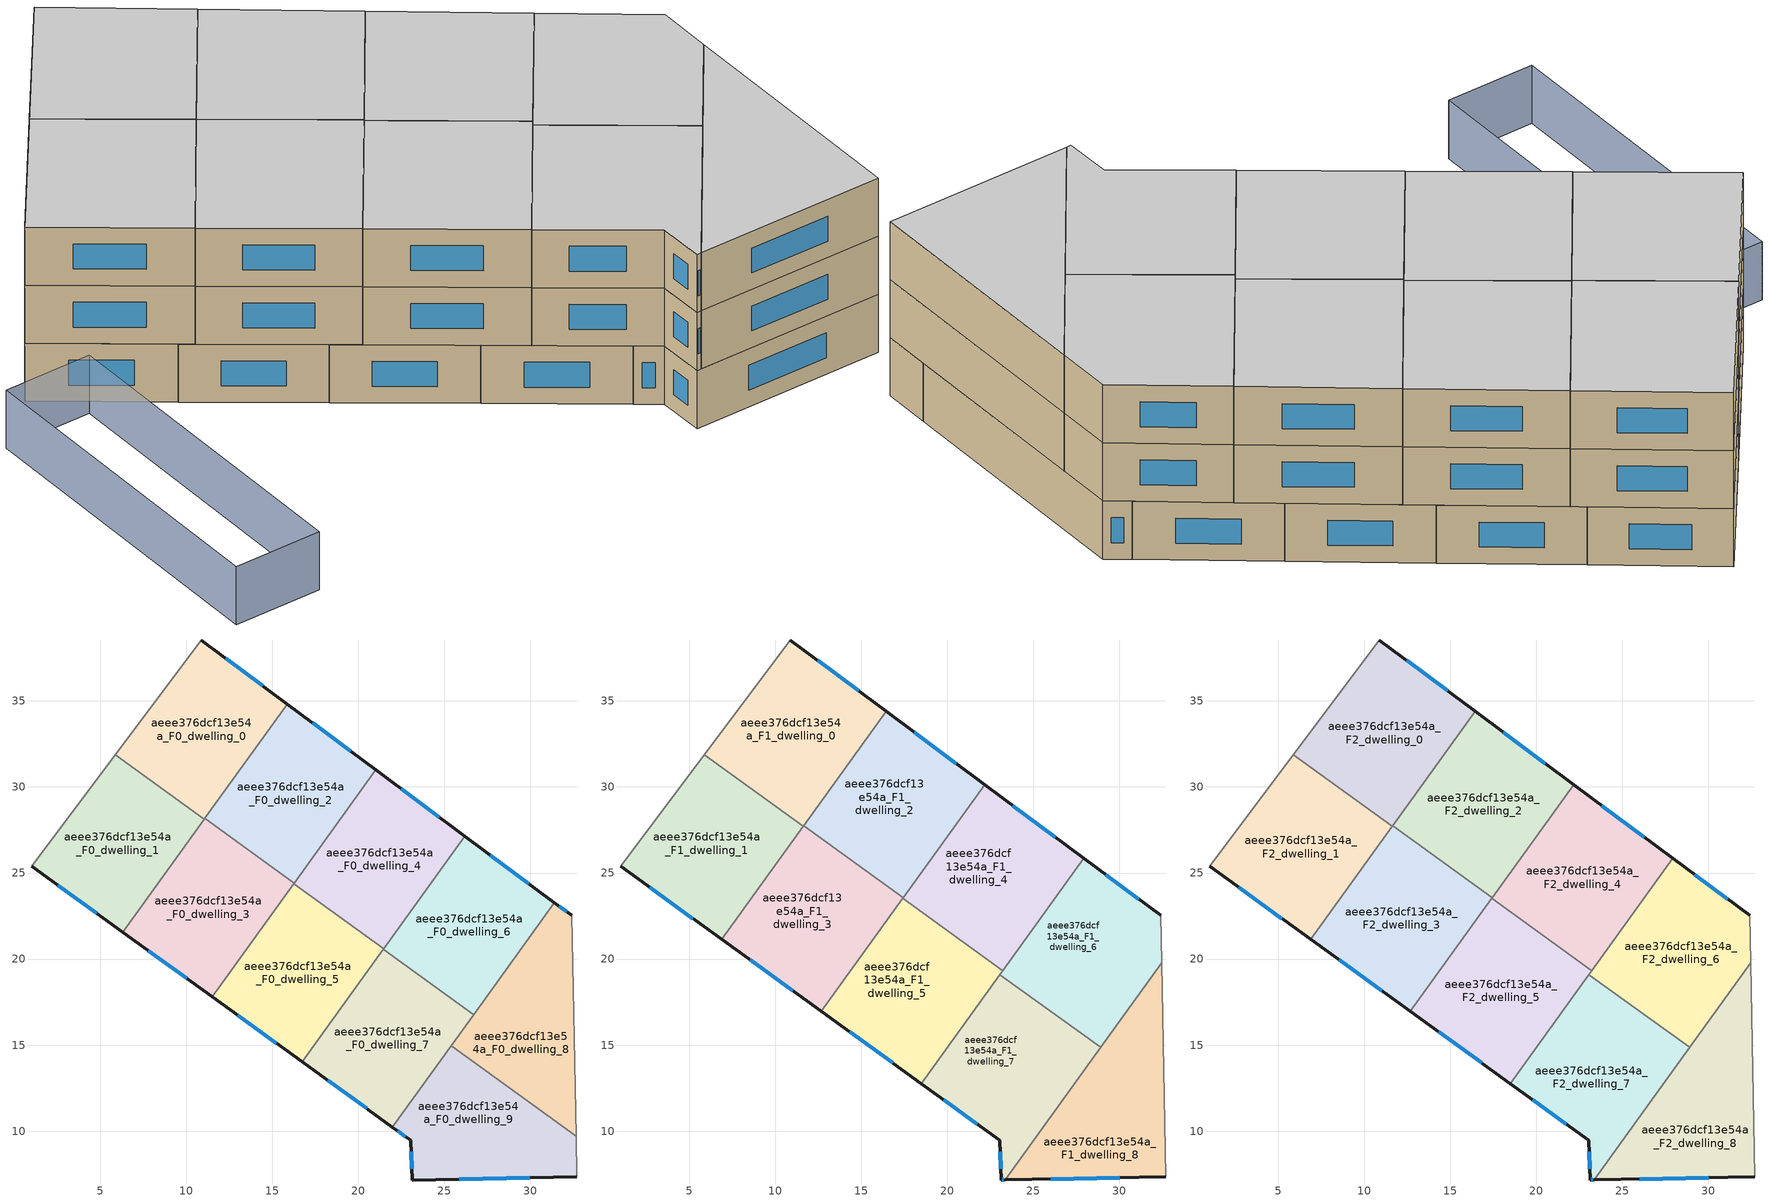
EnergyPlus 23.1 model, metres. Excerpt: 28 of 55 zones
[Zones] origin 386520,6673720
aeee376dcf13e54a_F0_dwelling_0
 floor ground (EU_floor_Construction): 15.88,34.82 11.05,28.13 5.88,31.87 10.87,38.54 z0
 wall outside (EU_wall_Construction): 15.88,34.82 10.87,38.54 z0:3
 wall adiabatic (EU_wall_Construction): 10.87,38.54 5.88,31.87 z0:3
 wall to aeee376dcf13e54a_F0_dwelling_1 (EU_wall_Construction): 5.88,31.87 11.05,28.13 z0:3
 wall to aeee376dcf13e54a_F0_dwelling_2 (EU_wall_Construction): 11.08,28.17 15.88,34.82 z0:3
 wall to aeee376dcf13e54a_F0_dwelling_3 (EU_wall_Construction): 11.05,28.13 11.08,28.17 z0:3
 window (EU_Window_Construction): 14.45,35.88 12.3,37.48 z0.86:2.14
aeee376dcf13e54a_F0_dwelling_1
 floor ground (EU_floor_Construction): 11.05,28.13 6.31,21.56 1.03,25.38 5.88,31.87 z0
 wall outside (EU_wall_Construction): 1.03,25.38 6.31,21.56 z0:3
 wall adiabatic (EU_wall_Construction): 5.88,31.87 1.03,25.38 z0:3
 wall to aeee376dcf13e54a_F0_dwelling_3 (EU_wall_Construction): 6.31,21.56 11.05,28.13 z0:3
 window (EU_Window_Construction): 2.53,24.29 4.8,22.65 z0.86:2.14
aeee376dcf13e54a_F0_dwelling_2
 floor ground (EU_floor_Construction): 21.02,30.99 16.28,24.42 11.08,28.17 15.88,34.82 z0
 wall outside (EU_wall_Construction): 21.02,30.99 15.88,34.82 z0:3
 wall to aeee376dcf13e54a_F0_dwelling_3 (EU_wall_Construction): 11.08,28.17 16.28,24.42 z0:3
 wall to aeee376dcf13e54a_F0_dwelling_4 (EU_wall_Construction): 16.28,24.42 21.02,30.99 z0:3
 window (EU_Window_Construction): 19.55,32.09 17.35,33.73 z0.86:2.14
 ceiling adiabatic (EU_roof_Construction): 11.66,27.76 16.45,34.39 15.87,34.82 11.08,28.17 z3
aeee376dcf13e54a_F0_dwelling_3
 floor ground (EU_floor_Construction): 16.28,24.42 11.51,17.81 6.31,21.56 11.08,28.17 z0
 wall outside (EU_wall_Construction): 6.31,21.56 11.51,17.81 z0:3
 wall to aeee376dcf13e54a_F0_dwelling_5 (EU_wall_Construction): 11.51,17.81 16.25,24.38 z0:3
 wall to aeee376dcf13e54a_F0_dwelling_4 (EU_wall_Construction): 16.25,24.38 16.28,24.42 z0:3
 window (EU_Window_Construction): 7.79,20.49 10.02,18.88 z0.86:2.14
aeee376dcf13e54a_F0_dwelling_4
 floor ground (EU_floor_Construction): 26.2,27.14 21.48,20.61 16.25,24.38 21.02,30.99 z0
 wall outside (EU_wall_Construction): 26.2,27.14 21.02,30.99 z0:3
 wall to aeee376dcf13e54a_F0_dwelling_5 (EU_wall_Construction): 16.25,24.38 21.48,20.61 z0:3
 wall to aeee376dcf13e54a_F0_dwelling_6 (EU_wall_Construction): 21.48,20.61 26.2,27.14 z0:3
 window (EU_Window_Construction): 24.72,28.24 22.5,29.89 z0.86:2.14
aeee376dcf13e54a_F0_dwelling_5
 floor ground (EU_floor_Construction): 21.48,20.61 16.73,14.03 11.51,17.81 16.25,24.38 z0
 wall outside (EU_wall_Construction): 11.51,17.81 16.73,14.03 z0:3
 wall to aeee376dcf13e54a_F0_dwelling_7 (EU_wall_Construction): 16.73,14.03 21.45,20.57 z0:3
 wall to aeee376dcf13e54a_F0_dwelling_6 (EU_wall_Construction): 21.45,20.57 21.48,20.61 z0:3
 window (EU_Window_Construction): 13,16.73 15.24,15.11 z0.86:2.14
aeee376dcf13e54a_F0_dwelling_6
 floor ground (EU_floor_Construction): 31.4,23.28 26.71,16.78 21.45,20.57 26.2,27.14 z0
 wall outside (EU_wall_Construction): 31.4,23.28 26.2,27.14 z0:3
 wall to aeee376dcf13e54a_F0_dwelling_7 (EU_wall_Construction): 21.45,20.57 26.71,16.78 z0:3
 wall to aeee376dcf13e54a_F0_dwelling_8 (EU_wall_Construction): 26.71,16.78 31.4,23.28 z0:3
 window (EU_Window_Construction): 29.91,24.38 27.68,26.04 z0.86:2.14
aeee376dcf13e54a_F0_dwelling_7
 floor ground (EU_floor_Construction): 26.71,16.78 21.98,10.23 16.73,14.03 21.45,20.57 z0
 wall outside (EU_wall_Construction): 16.73,14.03 21.98,10.23 z0:3
 wall to aeee376dcf13e54a_F0_dwelling_9 (EU_wall_Construction): 21.99,10.23 25.39,14.95 z0:3
 wall to aeee376dcf13e54a_F0_dwelling_8 (EU_wall_Construction): 25.39,14.96 26.7,16.78 z0:3
 window (EU_Window_Construction): 18.23,12.95 20.48,11.32 z0.86:2.14
aeee376dcf13e54a_F0_dwelling_8
 floor ground (EU_floor_Construction): 32.4,22.53 32.65,9.72 25.39,14.96 31.4,23.28 z0
 wall outside (EU_wall_Construction): 32.4,22.53 31.4,23.28 z0:3
 wall adiabatic (EU_wall_Construction): 32.65,9.72 32.4,22.53 z0:3
 wall to aeee376dcf13e54a_F0_dwelling_9 (EU_wall_Construction): 25.39,14.96 32.65,9.72 z0:3
 window (EU_Window_Construction): 32.11,22.74 31.68,23.06 z0.86:2.14
 ceiling adiabatic (EU_roof_Construction): 32.65,9.72 32.45,19.78 27.75,13.26 z3
aeee376dcf13e54a_F0_dwelling_9
 floor ground (EU_floor_Construction): 32.65,9.72 32.7,7.35 23.13,7.16 23.05,9.47 21.98,10.23 25.39,14.96 z0
 wall outside (EU_wall_Construction): 21.98,10.23 23.05,9.47 23.13,7.16 32.7,7.35 z0:3
 wall adiabatic (EU_wall_Construction): 32.7,7.35 32.65,9.72 z0:3
 window (EU_Window_Construction): 22.29,10.01 22.74,9.69 / 25.86,7.22 29.96,7.3 / 23.07,8.81 23.1,7.82 z0.86:2.14
aeee376dcf13e54a_F1_dwelling_0
 floor to aeee376dcf13e54a_F0_dwelling_0 (EU_floor_Construction): 15.87,34.82 11.06,28.14 5.88,31.87 10.87,38.54 z3
 floor to aeee376dcf13e54a_F0_dwelling_3 (EU_floor_Construction): 11.65,27.75 11.63,27.72 11.06,28.14 11.08,28.17 z3
 floor adiabatic (EU_floor_Construction): 16.45,34.39 11.65,27.75 11.08,28.17 11.06,28.14 15.87,34.82 z3
 wall outside (EU_wall_Construction): 16.45,34.39 10.87,38.54 z3:6
 wall adiabatic (EU_wall_Construction): 10.87,38.54 5.88,31.87 z3:6
 wall to aeee376dcf13e54a_F1_dwelling_1 (EU_wall_Construction): 5.88,31.87 11.63,27.72 z3:6
 wall to aeee376dcf13e54a_F1_dwelling_2 (EU_wall_Construction): 11.65,27.75 16.45,34.39 z3:6
 wall to aeee376dcf13e54a_F1_dwelling_3 (EU_wall_Construction): 11.63,27.72 11.65,27.75 z3:6
 window (EU_Window_Construction): 14.85,35.58 12.46,37.35 z3.86:5.14
aeee376dcf13e54a_F1_dwelling_1
 floor to aeee376dcf13e54a_F0_dwelling_1 (EU_floor_Construction): 11.05,28.13 6.31,21.56 1.03,25.38 5.88,31.87 z3
 floor to aeee376dcf13e54a_F0_dwelling_3 (EU_floor_Construction): 11.63,27.72 6.89,21.15 6.31,21.56 11.06,28.14 z3
 wall outside (EU_wall_Construction): 1.03,25.38 6.89,21.15 z3:6
 wall adiabatic (EU_wall_Construction): 5.88,31.87 1.03,25.38 z3:6
 wall to aeee376dcf13e54a_F1_dwelling_3 (EU_wall_Construction): 6.89,21.15 11.63,27.72 z3:6
 window (EU_Window_Construction): 2.7,24.17 5.21,22.36 z3.86:5.14
aeee376dcf13e54a_F1_dwelling_2
 floor to aeee376dcf13e54a_F0_dwelling_2 (EU_floor_Construction): 21.02,30.99 16.28,24.42 11.66,27.76 16.45,34.39 z3
 floor to aeee376dcf13e54a_F0_dwelling_4 (EU_floor_Construction): 22.17,30.14 17.43,23.58 16.27,24.41 21.02,30.99 z3
 floor to aeee376dcf13e54a_F0_dwelling_3 (EU_floor_Construction): 13.97,26.08 16.27,24.41 11.65,27.75 z3
 wall outside (EU_wall_Construction): 22.17,30.14 16.45,34.39 z3:6
 wall to aeee376dcf13e54a_F1_dwelling_3 (EU_wall_Construction): 11.65,27.75 17.43,23.58 z3:6
 wall to aeee376dcf13e54a_F1_dwelling_4 (EU_wall_Construction): 17.43,23.58 22.17,30.14 z3:6
 window (EU_Window_Construction): 20.53,31.35 18.08,33.18 z3.86:5.14
aeee376dcf13e54a_F1_dwelling_3
 floor to aeee376dcf13e54a_F0_dwelling_3 (EU_floor_Construction): 16.27,24.41 11.51,17.81 6.89,21.15 11.65,27.75 z3
 floor to aeee376dcf13e54a_F0_dwelling_5 (EU_floor_Construction): 17.41,23.54 12.67,16.97 11.51,17.81 16.25,24.38 z3
 floor to aeee376dcf13e54a_F0_dwelling_4 (EU_floor_Construction): 17.43,23.58 17.41,23.54 16.25,24.38 16.27,24.41 z3
 wall outside (EU_wall_Construction): 6.89,21.15 12.67,16.97 z3:6
 wall to aeee376dcf13e54a_F1_dwelling_5 (EU_wall_Construction): 12.67,16.97 17.4,23.53 z3:6
 wall to aeee376dcf13e54a_F1_dwelling_4 (EU_wall_Construction): 17.4,23.53 17.43,23.58 z3:6
 window (EU_Window_Construction): 8.54,19.95 11.01,18.16 z3.86:5.14
aeee376dcf13e54a_F1_dwelling_4
 floor to aeee376dcf13e54a_F0_dwelling_4 (EU_floor_Construction): 26.2,27.14 21.48,20.61 17.41,23.54 22.17,30.14 z3
 floor to aeee376dcf13e54a_F0_dwelling_6 (EU_floor_Construction): 27.93,25.86 23.22,19.34 21.47,20.6 26.2,27.14 z3
 floor to aeee376dcf13e54a_F0_dwelling_5 (EU_floor_Construction): 21.48,20.61 21.47,20.6 17.4,23.53 17.41,23.54 z3
 wall outside (EU_wall_Construction): 27.93,25.86 22.17,30.14 z3:6
 wall to aeee376dcf13e54a_F1_dwelling_5 (EU_wall_Construction): 17.4,23.53 23.22,19.33 z3:6
 wall to aeee376dcf13e54a_F1_dwelling_6 (EU_wall_Construction): 23.22,19.33 27.93,25.86 z3:6
 window (EU_Window_Construction): 26.28,27.08 23.81,28.92 z3.86:5.14
aeee376dcf13e54a_F1_dwelling_5
 floor to aeee376dcf13e54a_F0_dwelling_5 (EU_floor_Construction): 21.47,20.6 16.73,14.03 12.67,16.97 17.4,23.53 z3
 floor to aeee376dcf13e54a_F0_dwelling_7 (EU_floor_Construction): 23.2,19.31 18.48,12.77 16.73,14.03 21.45,20.57 z3
 floor to aeee376dcf13e54a_F0_dwelling_6 (EU_floor_Construction): 23.22,19.34 23.2,19.31 21.45,20.57 21.47,20.6 z3
 wall outside (EU_wall_Construction): 12.67,16.97 18.48,12.77 z3:6
 wall to aeee376dcf13e54a_F1_dwelling_7 (EU_wall_Construction): 18.48,12.77 23.05,19.1 z3:6
 wall to aeee376dcf13e54a_F1_dwelling_6 (EU_wall_Construction): 23.05,19.1 23.22,19.34 z3:6
 window (EU_Window_Construction): 14.33,15.77 16.82,13.97 z3.86:5.14
aeee376dcf13e54a_F1_dwelling_6
 floor to aeee376dcf13e54a_F0_dwelling_6 (EU_floor_Construction): 31.4,23.28 26.71,16.78 23.2,19.31 27.93,25.86 z3
 floor to aeee376dcf13e54a_F0_dwelling_8 (EU_floor_Construction): 32.4,22.53 32.45,19.78 28.91,14.87 26.56,16.57 31.4,23.28 z3
 floor to aeee376dcf13e54a_F0_dwelling_7 (EU_floor_Construction): 26.7,16.78 26.56,16.57 23.05,19.1 23.2,19.31 z3
 wall outside (EU_wall_Construction): 32.4,22.53 27.93,25.86 z3:6
 wall adiabatic (EU_wall_Construction): 32.45,19.78 32.4,22.53 z3:6
 wall to aeee376dcf13e54a_F1_dwelling_7 (EU_wall_Construction): 23.05,19.1 28.91,14.87 z3:6
 wall to aeee376dcf13e54a_F1_dwelling_8 (EU_wall_Construction): 28.91,14.87 32.45,19.78 z3:6
 window (EU_Window_Construction): 31.12,23.48 29.2,24.91 z3.86:5.14
aeee376dcf13e54a_F1_dwelling_7
 floor to aeee376dcf13e54a_F0_dwelling_7 (EU_floor_Construction): 26.56,16.57 21.98,10.23 18.48,12.77 23.05,19.1 z3
 floor to aeee376dcf13e54a_F0_dwelling_9 (EU_floor_Construction): 27.75,13.26 23.36,7.17 23.13,7.16 23.05,9.47 21.98,10.23 25.39,14.95 z3
 floor to aeee376dcf13e54a_F0_dwelling_8 (EU_floor_Construction): 28.91,14.87 27.75,13.26 25.39,14.95 26.56,16.57 z3
 wall outside (EU_wall_Construction): 18.48,12.77 23.05,9.47 23.13,7.16 23.35,7.17 z3:6
 wall to aeee376dcf13e54a_F1_dwelling_8 (EU_wall_Construction): 23.35,7.17 28.91,14.87 z3:6
 window (EU_Window_Construction): 19.78,11.82 21.74,10.41 / 23.19,7.17 23.29,7.17 / 23.07,8.81 23.1,7.82 z3.86:5.14
aeee376dcf13e54a_F1_dwelling_8
 floor to aeee376dcf13e54a_F0_dwelling_9 (EU_floor_Construction): 32.65,9.72 32.7,7.35 23.36,7.17 27.75,13.26 z3
 floor adiabatic (EU_floor_Construction): 32.45,19.78 32.65,9.72 27.75,13.26 z3
 wall outside (EU_wall_Construction): 23.35,7.17 32.7,7.35 z3:6
 wall adiabatic (EU_wall_Construction): 32.7,7.35 32.45,19.78 z3:6
 window (EU_Window_Construction): 26.02,7.22 30.03,7.3 z3.86:5.14
aeee376dcf13e54a_F2_dwelling_0
 floor to aeee376dcf13e54a_F1_dwelling_0 (EU_floor_Construction): 16.45,34.39 11.63,27.72 5.88,31.87 10.87,38.54 z6
 wall outside (EU_wall_Construction): 16.45,34.39 10.87,38.54 z6:9
 wall adiabatic (EU_wall_Construction): 10.87,38.54 5.88,31.87 z6:9
 wall to aeee376dcf13e54a_F2_dwelling_1 (EU_wall_Construction): 5.88,31.87 11.63,27.72 z6:9
 wall to aeee376dcf13e54a_F2_dwelling_2 (EU_wall_Construction): 11.65,27.75 16.45,34.39 z6:9
 wall to aeee376dcf13e54a_F2_dwelling_3 (EU_wall_Construction): 11.63,27.72 11.65,27.75 z6:9
 window (EU_Window_Construction): 14.85,35.58 12.46,37.35 z6.86:8.14
 ceiling to aeee376dcf13e54a_F3_dwelling_0 (EU_floor_Construction): 11.63,27.72 16.45,34.39 10.87,38.54 5.88,31.87 z9
aeee376dcf13e54a_F2_dwelling_1
 floor to aeee376dcf13e54a_F1_dwelling_1 (EU_floor_Construction): 11.63,27.72 6.89,21.15 1.03,25.38 5.88,31.87 z6
 wall outside (EU_wall_Construction): 1.03,25.38 6.89,21.15 z6:9
 wall adiabatic (EU_wall_Construction): 5.88,31.87 1.03,25.38 z6:9
 wall to aeee376dcf13e54a_F2_dwelling_3 (EU_wall_Construction): 6.89,21.15 11.63,27.72 z6:9
 window (EU_Window_Construction): 2.7,24.17 5.21,22.36 z6.86:8.14
 ceiling to aeee376dcf13e54a_F3_dwelling_1 (EU_floor_Construction): 6.89,21.15 11.63,27.72 5.88,31.87 1.03,25.38 z9
aeee376dcf13e54a_F2_dwelling_2
 floor to aeee376dcf13e54a_F1_dwelling_2 (EU_floor_Construction): 22.17,30.14 17.43,23.58 11.65,27.75 16.45,34.39 z6
 wall outside (EU_wall_Construction): 22.17,30.14 16.45,34.39 z6:9
 wall to aeee376dcf13e54a_F2_dwelling_3 (EU_wall_Construction): 11.65,27.75 17.43,23.58 z6:9
 wall to aeee376dcf13e54a_F2_dwelling_4 (EU_wall_Construction): 17.43,23.58 22.17,30.14 z6:9
 window (EU_Window_Construction): 20.53,31.35 18.08,33.18 z6.86:8.14
 ceiling to aeee376dcf13e54a_F3_dwelling_2 (EU_floor_Construction): 17.43,23.58 22.17,30.14 16.45,34.39 11.65,27.75 z9
aeee376dcf13e54a_F2_dwelling_3
 floor to aeee376dcf13e54a_F1_dwelling_3 (EU_floor_Construction): 17.43,23.58 12.67,16.97 6.89,21.15 11.65,27.75 z6
 wall outside (EU_wall_Construction): 6.89,21.15 12.67,16.97 z6:9
 wall to aeee376dcf13e54a_F2_dwelling_5 (EU_wall_Construction): 12.67,16.97 17.4,23.53 z6:9
 wall to aeee376dcf13e54a_F2_dwelling_4 (EU_wall_Construction): 17.4,23.53 17.43,23.58 z6:9
 window (EU_Window_Construction): 8.54,19.95 11.01,18.16 z6.86:8.14
 ceiling to aeee376dcf13e54a_F3_dwelling_3 (EU_floor_Construction): 12.67,16.97 17.43,23.58 11.65,27.75 6.89,21.15 z9
aeee376dcf13e54a_F2_dwelling_4
 floor to aeee376dcf13e54a_F1_dwelling_4 (EU_floor_Construction): 27.93,25.86 23.22,19.33 17.4,23.53 22.17,30.14 z6
 wall outside (EU_wall_Construction): 27.93,25.86 22.17,30.14 z6:9
 wall to aeee376dcf13e54a_F2_dwelling_5 (EU_wall_Construction): 17.4,23.53 23.22,19.33 z6:9
 wall to aeee376dcf13e54a_F2_dwelling_6 (EU_wall_Construction): 23.22,19.33 27.93,25.86 z6:9
 window (EU_Window_Construction): 26.28,27.08 23.81,28.92 z6.86:8.14
 ceiling to aeee376dcf13e54a_F3_dwelling_4 (EU_floor_Construction): 23.22,19.33 27.93,25.86 22.17,30.14 17.4,23.53 z9
aeee376dcf13e54a_F2_dwelling_5
 floor to aeee376dcf13e54a_F1_dwelling_5 (EU_floor_Construction): 23.22,19.33 18.48,12.77 12.67,16.97 17.4,23.53 z6
 wall outside (EU_wall_Construction): 12.67,16.97 18.48,12.77 z6:9
 wall to aeee376dcf13e54a_F2_dwelling_7 (EU_wall_Construction): 18.48,12.77 23.05,19.1 z6:9
 wall to aeee376dcf13e54a_F2_dwelling_6 (EU_wall_Construction): 23.05,19.1 23.22,19.34 z6:9
 window (EU_Window_Construction): 14.33,15.77 16.82,13.97 z6.86:8.14
 ceiling to aeee376dcf13e54a_F3_dwelling_5 (EU_floor_Construction): 18.48,12.77 23.22,19.33 17.4,23.53 12.67,16.97 z9
aeee376dcf13e54a_F2_dwelling_6
 floor to aeee376dcf13e54a_F1_dwelling_6 (EU_floor_Construction): 32.4,22.53 32.45,19.78 28.91,14.87 23.05,19.1 27.93,25.86 z6
 wall outside (EU_wall_Construction): 32.4,22.53 27.93,25.86 z6:9
 wall adiabatic (EU_wall_Construction): 32.45,19.78 32.4,22.53 z6:9
 wall to aeee376dcf13e54a_F2_dwelling_7 (EU_wall_Construction): 23.05,19.1 28.91,14.87 z6:9
 wall to aeee376dcf13e54a_F2_dwelling_8 (EU_wall_Construction): 28.91,14.87 32.45,19.78 z6:9
 window (EU_Window_Construction): 31.12,23.48 29.2,24.91 z6.86:8.14
 ceiling to aeee376dcf13e54a_F3_dwelling_6 (EU_floor_Construction): 28.91,14.87 32.45,19.78 32.4,22.53 27.93,25.86 23.05,19.1 z9
aeee376dcf13e54a_F2_dwelling_7
 floor to aeee376dcf13e54a_F1_dwelling_7 (EU_floor_Construction): 28.91,14.87 23.35,7.17 23.13,7.16 23.05,9.47 18.48,12.77 23.05,19.1 z6
 wall outside (EU_wall_Construction): 18.48,12.77 23.05,9.47 23.13,7.16 23.35,7.17 z6:9
 wall to aeee376dcf13e54a_F2_dwelling_8 (EU_wall_Construction): 23.35,7.17 28.91,14.87 z6:9
 window (EU_Window_Construction): 19.78,11.82 21.74,10.41 / 23.19,7.17 23.29,7.17 / 23.07,8.81 23.1,7.82 z6.86:8.14
 ceiling to aeee376dcf13e54a_F3_dwelling_7 (EU_floor_Construction): 23.35,7.17 28.91,14.87 23.05,19.1 18.48,12.77 23.05,9.47 23.13,7.16 z9
aeee376dcf13e54a_F2_dwelling_8
 floor to aeee376dcf13e54a_F1_dwelling_8 (EU_floor_Construction): 32.45,19.78 32.7,7.35 23.35,7.17 z6
 wall outside (EU_wall_Construction): 23.35,7.17 32.7,7.35 z6:9
 wall adiabatic (EU_wall_Construction): 32.7,7.35 32.45,19.78 z6:9
 window (EU_Window_Construction): 26.02,7.22 30.03,7.3 z6.86:8.14
 ceiling to aeee376dcf13e54a_F3_dwelling_8 (EU_floor_Construction): 32.7,7.35 32.45,19.78 23.35,7.17 z9
shading: -1.32,6.59 -1.66,22.99 / -1.66,22.99 2.74,23.08 / 2.74,23.08 3.08,6.68 / 3.08,6.68 -1.32,6.59 z0:3
[Building]
EU S2 Campaign: North Axis=0; Terrain=City; Solar Distribution=FullExterior
[Site:Location]
Helsinki-Vantaa.AP: Latitude=60.317; Longitude=24.963; Time Zone=2; Elevation=54.6
[SizingPeriod:WeatherFileDays]
AnnualSizingPeriod: Begin Month=1; Begin Day of Month=1; End Month=12; End Day of Month=31; Day of Week for Start Day=Monday; Use Weather File Daylight Saving Period=No; Use Weather File Rain and Snow Indicators=No
[MATERIAL]
EU_InternalMass_Material: Roughness=MediumRough; Thickness=0.1; Conductivity=1; Density=1800; Specific Heat=900; Thermal Absorptance=0.9; Solar Absorptance=0.7; Visible Absorptance=0.7
[MATERIAL:NOMASS] Roughness=MediumRough; Thermal Absorptance=0.9; Solar Absorptance=0.7; Visible Absorptance=0.7
Name | Thermal Resistance
EU_wall_NoMass | 1.10183
EU_roof_NoMass; EU_floor_NoMass | 1.70606
[WINDOWMATERIAL:SIMPLEGLAZINGSYSTEM]
EU_Window_SimpleGlazing: UFactor=3.11035; Solar Heat Gain Coefficient=0.8; Visible Transmittance=0.8
[CONSTRUCTION]
EU_wall_Construction: EU_wall_NoMass
EU_roof_Construction: EU_roof_NoMass
EU_floor_Construction: EU_floor_NoMass
EU_Window_Construction: EU_Window_SimpleGlazing
EU_InternalMass_Construction: EU_InternalMass_Material
[ZONE] Type=1; Multiplier=1; Ceiling Height=autocalculate; Floor Area=autocalculate; Part of Total Floor Area=Yes
Name | Volume
aeee376dcf13e54a_F0_dwelling_0; aeee376dcf13e54a_F0_dwelling_6; aeee376dcf13e54a_F0_dwelling_7 | 156.798
aeee376dcf13e54a_F1_dwelling_0; aeee376dcf13e54a_F2_dwelling_0 | 174.236
aeee376dcf13e54a_F0_dwelling_1 | 156.802
aeee376dcf13e54a_F1_dwelling_1; aeee376dcf13e54a_F2_dwelling_1 | 174.215
aeee376dcf13e54a_F0_dwelling_2 | 156.801
aeee376dcf13e54a_F1_dwelling_2; aeee376dcf13e54a_F2_dwelling_2 | 174.232
aeee376dcf13e54a_F0_dwelling_3 | 156.812
aeee376dcf13e54a_F1_dwelling_3; aeee376dcf13e54a_F2_dwelling_3 | 174.216
aeee376dcf13e54a_F0_dwelling_4 | 156.81
aeee376dcf13e54a_F1_dwelling_4; aeee376dcf13e54a_F2_dwelling_4 | 174.231
aeee376dcf13e54a_F0_dwelling_5 | 156.795
aeee376dcf13e54a_F1_dwelling_5; aeee376dcf13e54a_F2_dwelling_5 | 174.234
aeee376dcf13e54a_F1_dwelling_6; aeee376dcf13e54a_F2_dwelling_6 | 174.207
aeee376dcf13e54a_F1_dwelling_7; aeee376dcf13e54a_F2_dwelling_7 | 174.23
aeee376dcf13e54a_F0_dwelling_8; aeee376dcf13e54a_F0_dwelling_9 | 156.806
aeee376dcf13e54a_F1_dwelling_8; aeee376dcf13e54a_F2_dwelling_8 | 174.206
[INTERNALMASS] Construction=EU_InternalMass_Construction
Name | Zone or ZoneList | Surface Area
aeee376dcf13e54a_F0_dwelling_0_EU_InternalMass | aeee376dcf13e54a_F0_dwelling_0 | 52.2663
aeee376dcf13e54a_F0_dwelling_1_EU_InternalMass | aeee376dcf13e54a_F0_dwelling_1 | 52.2692
aeee376dcf13e54a_F0_dwelling_2_EU_InternalMass | aeee376dcf13e54a_F0_dwelling_2 | 52.2675
aeee376dcf13e54a_F0_dwelling_3_EU_InternalMass | aeee376dcf13e54a_F0_dwelling_3 | 52.2693
aeee376dcf13e54a_F0_dwelling_4_EU_InternalMass | aeee376dcf13e54a_F0_dwelling_4 | 52.2708
aeee376dcf13e54a_F0_dwelling_5_EU_InternalMass | aeee376dcf13e54a_F0_dwelling_5 | 52.2636
aeee376dcf13e54a_F0_dwelling_6_EU_InternalMass | aeee376dcf13e54a_F0_dwelling_6 | 52.267
aeee376dcf13e54a_F0_dwelling_7_EU_InternalMass | aeee376dcf13e54a_F0_dwelling_7 | 52.2668
aeee376dcf13e54a_F0_dwelling_8_EU_InternalMass | aeee376dcf13e54a_F0_dwelling_8 | 52.2708
aeee376dcf13e54a_F0_dwelling_9_EU_InternalMass | aeee376dcf13e54a_F0_dwelling_9 | 52.2677
aeee376dcf13e54a_F1_dwelling_0_EU_InternalMass | aeee376dcf13e54a_F1_dwelling_0 | 58.0798
aeee376dcf13e54a_F1_dwelling_1_EU_InternalMass | aeee376dcf13e54a_F1_dwelling_1 | 58.0716
aeee376dcf13e54a_F1_dwelling_2_EU_InternalMass | aeee376dcf13e54a_F1_dwelling_2 | 58.0777
aeee376dcf13e54a_F1_dwelling_3_EU_InternalMass | aeee376dcf13e54a_F1_dwelling_3 | 58.0743
aeee376dcf13e54a_F1_dwelling_4_EU_InternalMass | aeee376dcf13e54a_F1_dwelling_4 | 58.0776
aeee376dcf13e54a_F1_dwelling_5_EU_InternalMass | aeee376dcf13e54a_F1_dwelling_5 | 58.0798
aeee376dcf13e54a_F1_dwelling_6_EU_InternalMass | aeee376dcf13e54a_F1_dwelling_6 | 58.0683
aeee376dcf13e54a_F1_dwelling_7_EU_InternalMass | aeee376dcf13e54a_F1_dwelling_7 | 58.0753
aeee376dcf13e54a_F1_dwelling_8_EU_InternalMass | aeee376dcf13e54a_F1_dwelling_8 | 58.0747
aeee376dcf13e54a_F2_dwelling_0_EU_InternalMass | aeee376dcf13e54a_F2_dwelling_0 | 58.0798
aeee376dcf13e54a_F2_dwelling_1_EU_InternalMass | aeee376dcf13e54a_F2_dwelling_1 | 58.0716
aeee376dcf13e54a_F2_dwelling_2_EU_InternalMass | aeee376dcf13e54a_F2_dwelling_2 | 58.0777
aeee376dcf13e54a_F2_dwelling_3_EU_InternalMass | aeee376dcf13e54a_F2_dwelling_3 | 58.0743
aeee376dcf13e54a_F2_dwelling_4_EU_InternalMass | aeee376dcf13e54a_F2_dwelling_4 | 58.0776
aeee376dcf13e54a_F2_dwelling_5_EU_InternalMass | aeee376dcf13e54a_F2_dwelling_5 | 58.0798
aeee376dcf13e54a_F2_dwelling_6_EU_InternalMass | aeee376dcf13e54a_F2_dwelling_6 | 58.0683
aeee376dcf13e54a_F2_dwelling_7_EU_InternalMass | aeee376dcf13e54a_F2_dwelling_7 | 58.0753
aeee376dcf13e54a_F2_dwelling_8_EU_InternalMass | aeee376dcf13e54a_F2_dwelling_8 | 58.0747
[OTHEREQUIPMENT] Fuel Type=Electricity; Design Level Calculation Method=Watts/Area; Power per Zone Floor Area=1; Fraction Latent=0; Fraction Radiant=0; Fraction Lost=0; Carbon Dioxide Generation Rate=0; EndUse Subcategory=EU_Step8_InternalGains
Name | Zone or ZoneList or Space or SpaceList | Schedule
EU_Step8_InternalGain_aeee376dcf13e54a_F0_dwelling_0_f000 | aeee376dcf13e54a_F0_dwelling_0 | EU_Step8_GainSchedule_aeee376dcf13e54a_F0_dwelling_0_f000
EU_Step8_InternalGain_aeee376dcf13e54a_F0_dwelling_1_f000 | aeee376dcf13e54a_F0_dwelling_1 | EU_Step8_GainSchedule_aeee376dcf13e54a_F0_dwelling_1_f000
EU_Step8_InternalGain_aeee376dcf13e54a_F0_dwelling_2_f000 | aeee376dcf13e54a_F0_dwelling_2 | EU_Step8_GainSchedule_aeee376dcf13e54a_F0_dwelling_2_f000
EU_Step8_InternalGain_aeee376dcf13e54a_F0_dwelling_3_f000 | aeee376dcf13e54a_F0_dwelling_3 | EU_Step8_GainSchedule_aeee376dcf13e54a_F0_dwelling_3_f000
EU_Step8_InternalGain_aeee376dcf13e54a_F0_dwelling_4_f000 | aeee376dcf13e54a_F0_dwelling_4 | EU_Step8_GainSchedule_aeee376dcf13e54a_F0_dwelling_4_f000
EU_Step8_InternalGain_aeee376dcf13e54a_F0_dwelling_5_f000 | aeee376dcf13e54a_F0_dwelling_5 | EU_Step8_GainSchedule_aeee376dcf13e54a_F0_dwelling_5_f000
EU_Step8_InternalGain_aeee376dcf13e54a_F0_dwelling_6_f000 | aeee376dcf13e54a_F0_dwelling_6 | EU_Step8_GainSchedule_aeee376dcf13e54a_F0_dwelling_6_f000
EU_Step8_InternalGain_aeee376dcf13e54a_F0_dwelling_7_f000 | aeee376dcf13e54a_F0_dwelling_7 | EU_Step8_GainSchedule_aeee376dcf13e54a_F0_dwelling_7_f000
EU_Step8_InternalGain_aeee376dcf13e54a_F0_dwelling_8_f000 | aeee376dcf13e54a_F0_dwelling_8 | EU_Step8_GainSchedule_aeee376dcf13e54a_F0_dwelling_8_f000
EU_Step8_InternalGain_aeee376dcf13e54a_F0_dwelling_9_f000 | aeee376dcf13e54a_F0_dwelling_9 | EU_Step8_GainSchedule_aeee376dcf13e54a_F0_dwelling_9_f000
EU_Step8_InternalGain_aeee376dcf13e54a_F1_dwelling_0_f000 | aeee376dcf13e54a_F1_dwelling_0 | EU_Step8_GainSchedule_aeee376dcf13e54a_F1_dwelling_0_f000
EU_Step8_InternalGain_aeee376dcf13e54a_F1_dwelling_1_f000 | aeee376dcf13e54a_F1_dwelling_1 | EU_Step8_GainSchedule_aeee376dcf13e54a_F1_dwelling_1_f000
EU_Step8_InternalGain_aeee376dcf13e54a_F1_dwelling_2_f000 | aeee376dcf13e54a_F1_dwelling_2 | EU_Step8_GainSchedule_aeee376dcf13e54a_F1_dwelling_2_f000
EU_Step8_InternalGain_aeee376dcf13e54a_F1_dwelling_3_f000 | aeee376dcf13e54a_F1_dwelling_3 | EU_Step8_GainSchedule_aeee376dcf13e54a_F1_dwelling_3_f000
EU_Step8_InternalGain_aeee376dcf13e54a_F1_dwelling_4_f000 | aeee376dcf13e54a_F1_dwelling_4 | EU_Step8_GainSchedule_aeee376dcf13e54a_F1_dwelling_4_f000
EU_Step8_InternalGain_aeee376dcf13e54a_F1_dwelling_5_f000 | aeee376dcf13e54a_F1_dwelling_5 | EU_Step8_GainSchedule_aeee376dcf13e54a_F1_dwelling_5_f000
EU_Step8_InternalGain_aeee376dcf13e54a_F1_dwelling_6_f000 | aeee376dcf13e54a_F1_dwelling_6 | EU_Step8_GainSchedule_aeee376dcf13e54a_F1_dwelling_6_f000
EU_Step8_InternalGain_aeee376dcf13e54a_F1_dwelling_7_f000 | aeee376dcf13e54a_F1_dwelling_7 | EU_Step8_GainSchedule_aeee376dcf13e54a_F1_dwelling_7_f000
EU_Step8_InternalGain_aeee376dcf13e54a_F1_dwelling_8_f000 | aeee376dcf13e54a_F1_dwelling_8 | EU_Step8_GainSchedule_aeee376dcf13e54a_F1_dwelling_8_f000
EU_Step8_InternalGain_aeee376dcf13e54a_F2_dwelling_0_f000 | aeee376dcf13e54a_F2_dwelling_0 | EU_Step8_GainSchedule_aeee376dcf13e54a_F2_dwelling_0_f000
EU_Step8_InternalGain_aeee376dcf13e54a_F2_dwelling_1_f000 | aeee376dcf13e54a_F2_dwelling_1 | EU_Step8_GainSchedule_aeee376dcf13e54a_F2_dwelling_1_f000
EU_Step8_InternalGain_aeee376dcf13e54a_F2_dwelling_2_f000 | aeee376dcf13e54a_F2_dwelling_2 | EU_Step8_GainSchedule_aeee376dcf13e54a_F2_dwelling_2_f000
EU_Step8_InternalGain_aeee376dcf13e54a_F2_dwelling_3_f000 | aeee376dcf13e54a_F2_dwelling_3 | EU_Step8_GainSchedule_aeee376dcf13e54a_F2_dwelling_3_f000
EU_Step8_InternalGain_aeee376dcf13e54a_F2_dwelling_4_f000 | aeee376dcf13e54a_F2_dwelling_4 | EU_Step8_GainSchedule_aeee376dcf13e54a_F2_dwelling_4_f000
EU_Step8_InternalGain_aeee376dcf13e54a_F2_dwelling_5_f000 | aeee376dcf13e54a_F2_dwelling_5 | EU_Step8_GainSchedule_aeee376dcf13e54a_F2_dwelling_5_f000
EU_Step8_InternalGain_aeee376dcf13e54a_F2_dwelling_6_f000 | aeee376dcf13e54a_F2_dwelling_6 | EU_Step8_GainSchedule_aeee376dcf13e54a_F2_dwelling_6_f000
EU_Step8_InternalGain_aeee376dcf13e54a_F2_dwelling_7_f000 | aeee376dcf13e54a_F2_dwelling_7 | EU_Step8_GainSchedule_aeee376dcf13e54a_F2_dwelling_7_f000
EU_Step8_InternalGain_aeee376dcf13e54a_F2_dwelling_8_f000 | aeee376dcf13e54a_F2_dwelling_8 | EU_Step8_GainSchedule_aeee376dcf13e54a_F2_dwelling_8_f000
[ZONEVENTILATION:DESIGNFLOWRATE] Schedule=EU_AlwaysOn; Design Flow Rate Calculation Method=AirChanges/Hour; Air Changes per Hour=0.756316; Ventilation Type=Natural; Fan Pressure Rise=0; Fan Total Efficiency=1; Constant Term Coefficient=1; Temperature Term Coefficient=0; Velocity Term Coefficient=0; Velocity Squared Term Coefficient=0; Minimum Indoor Temperature=-100; Maximum Indoor Temperature=100; Delta Temperature=-100; Minimum Outdoor Temperature=-100; Maximum Outdoor Temperature=100; Maximum Wind Speed=40
Name | Zone or ZoneList or Space or SpaceList
EU_ConstantAir_aeee376dcf13e54a_F0_dwelling_0 | aeee376dcf13e54a_F0_dwelling_0
EU_ConstantAir_aeee376dcf13e54a_F0_dwelling_1 | aeee376dcf13e54a_F0_dwelling_1
EU_ConstantAir_aeee376dcf13e54a_F0_dwelling_2 | aeee376dcf13e54a_F0_dwelling_2
EU_ConstantAir_aeee376dcf13e54a_F0_dwelling_3 | aeee376dcf13e54a_F0_dwelling_3
EU_ConstantAir_aeee376dcf13e54a_F0_dwelling_4 | aeee376dcf13e54a_F0_dwelling_4
EU_ConstantAir_aeee376dcf13e54a_F0_dwelling_5 | aeee376dcf13e54a_F0_dwelling_5
EU_ConstantAir_aeee376dcf13e54a_F0_dwelling_6 | aeee376dcf13e54a_F0_dwelling_6
EU_ConstantAir_aeee376dcf13e54a_F0_dwelling_7 | aeee376dcf13e54a_F0_dwelling_7
EU_ConstantAir_aeee376dcf13e54a_F0_dwelling_8 | aeee376dcf13e54a_F0_dwelling_8
EU_ConstantAir_aeee376dcf13e54a_F0_dwelling_9 | aeee376dcf13e54a_F0_dwelling_9
EU_ConstantAir_aeee376dcf13e54a_F1_dwelling_0 | aeee376dcf13e54a_F1_dwelling_0
EU_ConstantAir_aeee376dcf13e54a_F1_dwelling_1 | aeee376dcf13e54a_F1_dwelling_1
EU_ConstantAir_aeee376dcf13e54a_F1_dwelling_2 | aeee376dcf13e54a_F1_dwelling_2
EU_ConstantAir_aeee376dcf13e54a_F1_dwelling_3 | aeee376dcf13e54a_F1_dwelling_3
EU_ConstantAir_aeee376dcf13e54a_F1_dwelling_4 | aeee376dcf13e54a_F1_dwelling_4
EU_ConstantAir_aeee376dcf13e54a_F1_dwelling_5 | aeee376dcf13e54a_F1_dwelling_5
EU_ConstantAir_aeee376dcf13e54a_F1_dwelling_6 | aeee376dcf13e54a_F1_dwelling_6
EU_ConstantAir_aeee376dcf13e54a_F1_dwelling_7 | aeee376dcf13e54a_F1_dwelling_7
EU_ConstantAir_aeee376dcf13e54a_F1_dwelling_8 | aeee376dcf13e54a_F1_dwelling_8
EU_ConstantAir_aeee376dcf13e54a_F2_dwelling_0 | aeee376dcf13e54a_F2_dwelling_0
EU_ConstantAir_aeee376dcf13e54a_F2_dwelling_1 | aeee376dcf13e54a_F2_dwelling_1
EU_ConstantAir_aeee376dcf13e54a_F2_dwelling_2 | aeee376dcf13e54a_F2_dwelling_2
EU_ConstantAir_aeee376dcf13e54a_F2_dwelling_3 | aeee376dcf13e54a_F2_dwelling_3
EU_ConstantAir_aeee376dcf13e54a_F2_dwelling_4 | aeee376dcf13e54a_F2_dwelling_4
EU_ConstantAir_aeee376dcf13e54a_F2_dwelling_5 | aeee376dcf13e54a_F2_dwelling_5
EU_ConstantAir_aeee376dcf13e54a_F2_dwelling_6 | aeee376dcf13e54a_F2_dwelling_6
EU_ConstantAir_aeee376dcf13e54a_F2_dwelling_7 | aeee376dcf13e54a_F2_dwelling_7
EU_ConstantAir_aeee376dcf13e54a_F2_dwelling_8 | aeee376dcf13e54a_F2_dwelling_8
[HVACTEMPLATE:THERMOSTAT] Constant Heating Setpoint=20; Constant Cooling Setpoint=50
EU_HeatOnly_aeee376dcf13e54a_F0_dwelling_0; EU_HeatOnly_aeee376dcf13e54a_F0_dwelling_1; EU_HeatOnly_aeee376dcf13e54a_F0_dwelling_2; EU_HeatOnly_aeee376dcf13e54a_F0_dwelling_3; EU_HeatOnly_aeee376dcf13e54a_F0_dwelling_4; EU_HeatOnly_aeee376dcf13e54a_F0_dwelling_5; EU_HeatOnly_aeee376dcf13e54a_F0_dwelling_6; EU_HeatOnly_aeee376dcf13e54a_F0_dwelling_7; EU_HeatOnly_aeee376dcf13e54a_F0_dwelling_8; EU_HeatOnly_aeee376dcf13e54a_F0_dwelling_9; EU_HeatOnly_aeee376dcf13e54a_F1_dwelling_0; EU_HeatOnly_aeee376dcf13e54a_F1_dwelling_1; EU_HeatOnly_aeee376dcf13e54a_F1_dwelling_2; EU_HeatOnly_aeee376dcf13e54a_F1_dwelling_3; EU_HeatOnly_aeee376dcf13e54a_F1_dwelling_4; EU_HeatOnly_aeee376dcf13e54a_F1_dwelling_5; EU_HeatOnly_aeee376dcf13e54a_F1_dwelling_6; EU_HeatOnly_aeee376dcf13e54a_F1_dwelling_7; EU_HeatOnly_aeee376dcf13e54a_F1_dwelling_8; EU_HeatOnly_aeee376dcf13e54a_F2_dwelling_0; EU_HeatOnly_aeee376dcf13e54a_F2_dwelling_1; EU_HeatOnly_aeee376dcf13e54a_F2_dwelling_2; EU_HeatOnly_aeee376dcf13e54a_F2_dwelling_3; EU_HeatOnly_aeee376dcf13e54a_F2_dwelling_4; EU_HeatOnly_aeee376dcf13e54a_F2_dwelling_5; EU_HeatOnly_aeee376dcf13e54a_F2_dwelling_6; EU_HeatOnly_aeee376dcf13e54a_F2_dwelling_7; EU_HeatOnly_aeee376dcf13e54a_F2_dwelling_8; EU_HeatOnly_aeee376dcf13e54a_F3_dwelling_0; EU_HeatOnly_aeee376dcf13e54a_F3_dwelling_1; EU_HeatOnly_aeee376dcf13e54a_F3_dwelling_2; EU_HeatOnly_aeee376dcf13e54a_F3_dwelling_3; EU_HeatOnly_aeee376dcf13e54a_F3_dwelling_4; EU_HeatOnly_aeee376dcf13e54a_F3_dwelling_5; EU_HeatOnly_aeee376dcf13e54a_F3_dwelling_6; EU_HeatOnly_aeee376dcf13e54a_F3_dwelling_7; EU_HeatOnly_aeee376dcf13e54a_F3_dwelling_8; EU_HeatOnly_aeee376dcf13e54a_F4_dwelling_0; EU_HeatOnly_aeee376dcf13e54a_F4_dwelling_1; EU_HeatOnly_aeee376dcf13e54a_F4_dwelling_2; EU_HeatOnly_aeee376dcf13e54a_F4_dwelling_3; EU_HeatOnly_aeee376dcf13e54a_F4_dwelling_4; EU_HeatOnly_aeee376dcf13e54a_F4_dwelling_5; EU_HeatOnly_aeee376dcf13e54a_F4_dwelling_6; EU_HeatOnly_aeee376dcf13e54a_F4_dwelling_7; EU_HeatOnly_aeee376dcf13e54a_F4_dwelling_8; EU_HeatOnly_aeee376dcf13e54a_F5_dwelling_0; EU_HeatOnly_aeee376dcf13e54a_F5_dwelling_1; EU_HeatOnly_aeee376dcf13e54a_F5_dwelling_2; EU_HeatOnly_aeee376dcf13e54a_F5_dwelling_3; EU_HeatOnly_aeee376dcf13e54a_F5_dwelling_4; EU_HeatOnly_aeee376dcf13e54a_F5_dwelling_5; EU_HeatOnly_aeee376dcf13e54a_F5_dwelling_6; EU_HeatOnly_aeee376dcf13e54a_F5_dwelling_7; EU_HeatOnly_aeee376dcf13e54a_F5_dwelling_8
[HVACTEMPLATE:ZONE:IDEALLOADSAIRSYSTEM] System Availability Schedule=EU_AlwaysOn; Maximum Heating Supply Air Temperature=50; Minimum Cooling Supply Air Temperature=13; Maximum Heating Supply Air Humidity Ratio=0.0156; Minimum Cooling Supply Air Humidity Ratio=0.0077; Heating Limit=NoLimit; Cooling Limit=NoLimit; Heating Availability Schedule=EU_AlwaysOn; Cooling Availability Schedule=EU_CoolingOff; Dehumidification Control Type=ConstantSensibleHeatRatio; Cooling Sensible Heat Ratio=0.7; Dehumidification Setpoint=60; Humidification Control Type=None; Humidification Setpoint=30; Outdoor Air Method=None; Outdoor Air Flow Rate per Person=0.00944; Outdoor Air Flow Rate per Zone Floor Area=0; Outdoor Air Flow Rate per Zone=0; Demand Controlled Ventilation Type=None; Outdoor Air Economizer Type=NoEconomizer; Heat Recovery Type=None; Sensible Heat Recovery Effectiveness=0.7; Latent Heat Recovery Effectiveness=0.65
Name | Template Thermostat
aeee376dcf13e54a_F0_dwelling_0 | EU_HeatOnly_aeee376dcf13e54a_F0_dwelling_0
aeee376dcf13e54a_F0_dwelling_1 | EU_HeatOnly_aeee376dcf13e54a_F0_dwelling_1
aeee376dcf13e54a_F0_dwelling_2 | EU_HeatOnly_aeee376dcf13e54a_F0_dwelling_2
aeee376dcf13e54a_F0_dwelling_3 | EU_HeatOnly_aeee376dcf13e54a_F0_dwelling_3
aeee376dcf13e54a_F0_dwelling_4 | EU_HeatOnly_aeee376dcf13e54a_F0_dwelling_4
aeee376dcf13e54a_F0_dwelling_5 | EU_HeatOnly_aeee376dcf13e54a_F0_dwelling_5
aeee376dcf13e54a_F0_dwelling_6 | EU_HeatOnly_aeee376dcf13e54a_F0_dwelling_6
aeee376dcf13e54a_F0_dwelling_7 | EU_HeatOnly_aeee376dcf13e54a_F0_dwelling_7
aeee376dcf13e54a_F0_dwelling_8 | EU_HeatOnly_aeee376dcf13e54a_F0_dwelling_8
aeee376dcf13e54a_F0_dwelling_9 | EU_HeatOnly_aeee376dcf13e54a_F0_dwelling_9
aeee376dcf13e54a_F1_dwelling_0 | EU_HeatOnly_aeee376dcf13e54a_F1_dwelling_0
aeee376dcf13e54a_F1_dwelling_1 | EU_HeatOnly_aeee376dcf13e54a_F1_dwelling_1
aeee376dcf13e54a_F1_dwelling_2 | EU_HeatOnly_aeee376dcf13e54a_F1_dwelling_2
aeee376dcf13e54a_F1_dwelling_3 | EU_HeatOnly_aeee376dcf13e54a_F1_dwelling_3
aeee376dcf13e54a_F1_dwelling_4 | EU_HeatOnly_aeee376dcf13e54a_F1_dwelling_4
aeee376dcf13e54a_F1_dwelling_5 | EU_HeatOnly_aeee376dcf13e54a_F1_dwelling_5
aeee376dcf13e54a_F1_dwelling_6 | EU_HeatOnly_aeee376dcf13e54a_F1_dwelling_6
aeee376dcf13e54a_F1_dwelling_7 | EU_HeatOnly_aeee376dcf13e54a_F1_dwelling_7
aeee376dcf13e54a_F1_dwelling_8 | EU_HeatOnly_aeee376dcf13e54a_F1_dwelling_8
aeee376dcf13e54a_F2_dwelling_0 | EU_HeatOnly_aeee376dcf13e54a_F2_dwelling_0
aeee376dcf13e54a_F2_dwelling_1 | EU_HeatOnly_aeee376dcf13e54a_F2_dwelling_1
aeee376dcf13e54a_F2_dwelling_2 | EU_HeatOnly_aeee376dcf13e54a_F2_dwelling_2
aeee376dcf13e54a_F2_dwelling_3 | EU_HeatOnly_aeee376dcf13e54a_F2_dwelling_3
aeee376dcf13e54a_F2_dwelling_4 | EU_HeatOnly_aeee376dcf13e54a_F2_dwelling_4
aeee376dcf13e54a_F2_dwelling_5 | EU_HeatOnly_aeee376dcf13e54a_F2_dwelling_5
aeee376dcf13e54a_F2_dwelling_6 | EU_HeatOnly_aeee376dcf13e54a_F2_dwelling_6
aeee376dcf13e54a_F2_dwelling_7 | EU_HeatOnly_aeee376dcf13e54a_F2_dwelling_7
aeee376dcf13e54a_F2_dwelling_8 | EU_HeatOnly_aeee376dcf13e54a_F2_dwelling_8
[SIZING:ZONE] Zone Cooling Design Supply Air Temperature Input Method=SupplyAirTemperature; Zone Cooling Design Supply Air Temperature=13; Zone Heating Design Supply Air Temperature Input Method=SupplyAirTemperature; Zone Heating Design Supply Air Temperature=50; Zone Cooling Design Supply Air Humidity Ratio=0.008; Zone Heating Design Supply Air Humidity Ratio=0.008; Cooling Design Air Flow Method=DesignDay; Cooling Design Air Flow Rate=0; Cooling Minimum Air Flow per Zone Floor Area=0.000762; Cooling Minimum Air Flow=0; Cooling Minimum Air Flow Fraction=0.2; Heating Design Air Flow Method=DesignDay; Heating Design Air Flow Rate=0; Heating Maximum Air Flow per Zone Floor Area=0.002032; Heating Maximum Air Flow=0.141576; Heating Maximum Air Flow Fraction=0.3; Account for Dedicated Outdoor Air System=No; Dedicated Outdoor Air System Control Strategy=NeutralSupplyAir; Dedicated Outdoor Air Low Setpoint Temperature for Design=autosize; Dedicated Outdoor Air High Setpoint Temperature for Design=autosize; Zone Load Sizing Method=Sensible Load Only No Latent Load; Zone Latent Cooling Design Supply Air Humidity Ratio Input Method=HumidityRatioDifference; Zone Cooling Design Supply Air Humidity Ratio Difference=0.005; Zone Latent Heating Design Supply Air Humidity Ratio Input Method=HumidityRatioDifference; Zone Humidification Design Supply Air Humidity Ratio Difference=0.005
aeee376dcf13e54a_F0_dwelling_0; aeee376dcf13e54a_F0_dwelling_1; aeee376dcf13e54a_F0_dwelling_2; aeee376dcf13e54a_F0_dwelling_3; aeee376dcf13e54a_F0_dwelling_4; aeee376dcf13e54a_F0_dwelling_5; aeee376dcf13e54a_F0_dwelling_6; aeee376dcf13e54a_F0_dwelling_7; aeee376dcf13e54a_F0_dwelling_8; aeee376dcf13e54a_F0_dwelling_9; aeee376dcf13e54a_F1_dwelling_0; aeee376dcf13e54a_F1_dwelling_1; aeee376dcf13e54a_F1_dwelling_2; aeee376dcf13e54a_F1_dwelling_3; aeee376dcf13e54a_F1_dwelling_4; aeee376dcf13e54a_F1_dwelling_5; aeee376dcf13e54a_F1_dwelling_6; aeee376dcf13e54a_F1_dwelling_7; aeee376dcf13e54a_F1_dwelling_8; aeee376dcf13e54a_F2_dwelling_0; aeee376dcf13e54a_F2_dwelling_1; aeee376dcf13e54a_F2_dwelling_2; aeee376dcf13e54a_F2_dwelling_3; aeee376dcf13e54a_F2_dwelling_4; aeee376dcf13e54a_F2_dwelling_5; aeee376dcf13e54a_F2_dwelling_6; aeee376dcf13e54a_F2_dwelling_7; aeee376dcf13e54a_F2_dwelling_8
[SCHEDULE:CONSTANT]
Name | Hourly Value
EU_AlwaysOn | 1
EU_CoolingOff | 0
[SCHEDULE:FILE] Column Number=1; Rows to Skip at Top=0; Number of Hours of Data=8760; Column Separator=Comma; Interpolate to Timestep=No; Minutes per Item=60; Adjust Schedule for Daylight Savings=Yes
Name | File
EU_Step8_GainSchedule_aeee376dcf13e54a_F0_dwelling_0_f000 | ../../schedules/aeee376dcf13e54a/aeee376dcf13e54a_F0_dwelling_0_f000_gain.csv
EU_Step8_GainSchedule_aeee376dcf13e54a_F0_dwelling_1_f000 | ../../schedules/aeee376dcf13e54a/aeee376dcf13e54a_F0_dwelling_1_f000_gain.csv
EU_Step8_GainSchedule_aeee376dcf13e54a_F0_dwelling_2_f000 | ../../schedules/aeee376dcf13e54a/aeee376dcf13e54a_F0_dwelling_2_f000_gain.csv
EU_Step8_GainSchedule_aeee376dcf13e54a_F0_dwelling_3_f000 | ../../schedules/aeee376dcf13e54a/aeee376dcf13e54a_F0_dwelling_3_f000_gain.csv
EU_Step8_GainSchedule_aeee376dcf13e54a_F0_dwelling_4_f000 | ../../schedules/aeee376dcf13e54a/aeee376dcf13e54a_F0_dwelling_4_f000_gain.csv
EU_Step8_GainSchedule_aeee376dcf13e54a_F0_dwelling_5_f000 | ../../schedules/aeee376dcf13e54a/aeee376dcf13e54a_F0_dwelling_5_f000_gain.csv
EU_Step8_GainSchedule_aeee376dcf13e54a_F0_dwelling_6_f000 | ../../schedules/aeee376dcf13e54a/aeee376dcf13e54a_F0_dwelling_6_f000_gain.csv
EU_Step8_GainSchedule_aeee376dcf13e54a_F0_dwelling_7_f000 | ../../schedules/aeee376dcf13e54a/aeee376dcf13e54a_F0_dwelling_7_f000_gain.csv
EU_Step8_GainSchedule_aeee376dcf13e54a_F0_dwelling_8_f000 | ../../schedules/aeee376dcf13e54a/aeee376dcf13e54a_F0_dwelling_8_f000_gain.csv
EU_Step8_GainSchedule_aeee376dcf13e54a_F0_dwelling_9_f000 | ../../schedules/aeee376dcf13e54a/aeee376dcf13e54a_F0_dwelling_9_f000_gain.csv
EU_Step8_GainSchedule_aeee376dcf13e54a_F1_dwelling_0_f000 | ../../schedules/aeee376dcf13e54a/aeee376dcf13e54a_F1_dwelling_0_f000_gain.csv
EU_Step8_GainSchedule_aeee376dcf13e54a_F1_dwelling_1_f000 | ../../schedules/aeee376dcf13e54a/aeee376dcf13e54a_F1_dwelling_1_f000_gain.csv
EU_Step8_GainSchedule_aeee376dcf13e54a_F1_dwelling_2_f000 | ../../schedules/aeee376dcf13e54a/aeee376dcf13e54a_F1_dwelling_2_f000_gain.csv
EU_Step8_GainSchedule_aeee376dcf13e54a_F1_dwelling_3_f000 | ../../schedules/aeee376dcf13e54a/aeee376dcf13e54a_F1_dwelling_3_f000_gain.csv
EU_Step8_GainSchedule_aeee376dcf13e54a_F1_dwelling_4_f000 | ../../schedules/aeee376dcf13e54a/aeee376dcf13e54a_F1_dwelling_4_f000_gain.csv
EU_Step8_GainSchedule_aeee376dcf13e54a_F1_dwelling_5_f000 | ../../schedules/aeee376dcf13e54a/aeee376dcf13e54a_F1_dwelling_5_f000_gain.csv
EU_Step8_GainSchedule_aeee376dcf13e54a_F1_dwelling_6_f000 | ../../schedules/aeee376dcf13e54a/aeee376dcf13e54a_F1_dwelling_6_f000_gain.csv
EU_Step8_GainSchedule_aeee376dcf13e54a_F1_dwelling_7_f000 | ../../schedules/aeee376dcf13e54a/aeee376dcf13e54a_F1_dwelling_7_f000_gain.csv
EU_Step8_GainSchedule_aeee376dcf13e54a_F1_dwelling_8_f000 | ../../schedules/aeee376dcf13e54a/aeee376dcf13e54a_F1_dwelling_8_f000_gain.csv
EU_Step8_GainSchedule_aeee376dcf13e54a_F2_dwelling_0_f000 | ../../schedules/aeee376dcf13e54a/aeee376dcf13e54a_F2_dwelling_0_f000_gain.csv
EU_Step8_GainSchedule_aeee376dcf13e54a_F2_dwelling_1_f000 | ../../schedules/aeee376dcf13e54a/aeee376dcf13e54a_F2_dwelling_1_f000_gain.csv
EU_Step8_GainSchedule_aeee376dcf13e54a_F2_dwelling_2_f000 | ../../schedules/aeee376dcf13e54a/aeee376dcf13e54a_F2_dwelling_2_f000_gain.csv
EU_Step8_GainSchedule_aeee376dcf13e54a_F2_dwelling_3_f000 | ../../schedules/aeee376dcf13e54a/aeee376dcf13e54a_F2_dwelling_3_f000_gain.csv
EU_Step8_GainSchedule_aeee376dcf13e54a_F2_dwelling_4_f000 | ../../schedules/aeee376dcf13e54a/aeee376dcf13e54a_F2_dwelling_4_f000_gain.csv
EU_Step8_GainSchedule_aeee376dcf13e54a_F2_dwelling_5_f000 | ../../schedules/aeee376dcf13e54a/aeee376dcf13e54a_F2_dwelling_5_f000_gain.csv
EU_Step8_GainSchedule_aeee376dcf13e54a_F2_dwelling_6_f000 | ../../schedules/aeee376dcf13e54a/aeee376dcf13e54a_F2_dwelling_6_f000_gain.csv
EU_Step8_GainSchedule_aeee376dcf13e54a_F2_dwelling_7_f000 | ../../schedules/aeee376dcf13e54a/aeee376dcf13e54a_F2_dwelling_7_f000_gain.csv
EU_Step8_GainSchedule_aeee376dcf13e54a_F2_dwelling_8_f000 | ../../schedules/aeee376dcf13e54a/aeee376dcf13e54a_F2_dwelling_8_f000_gain.csv
